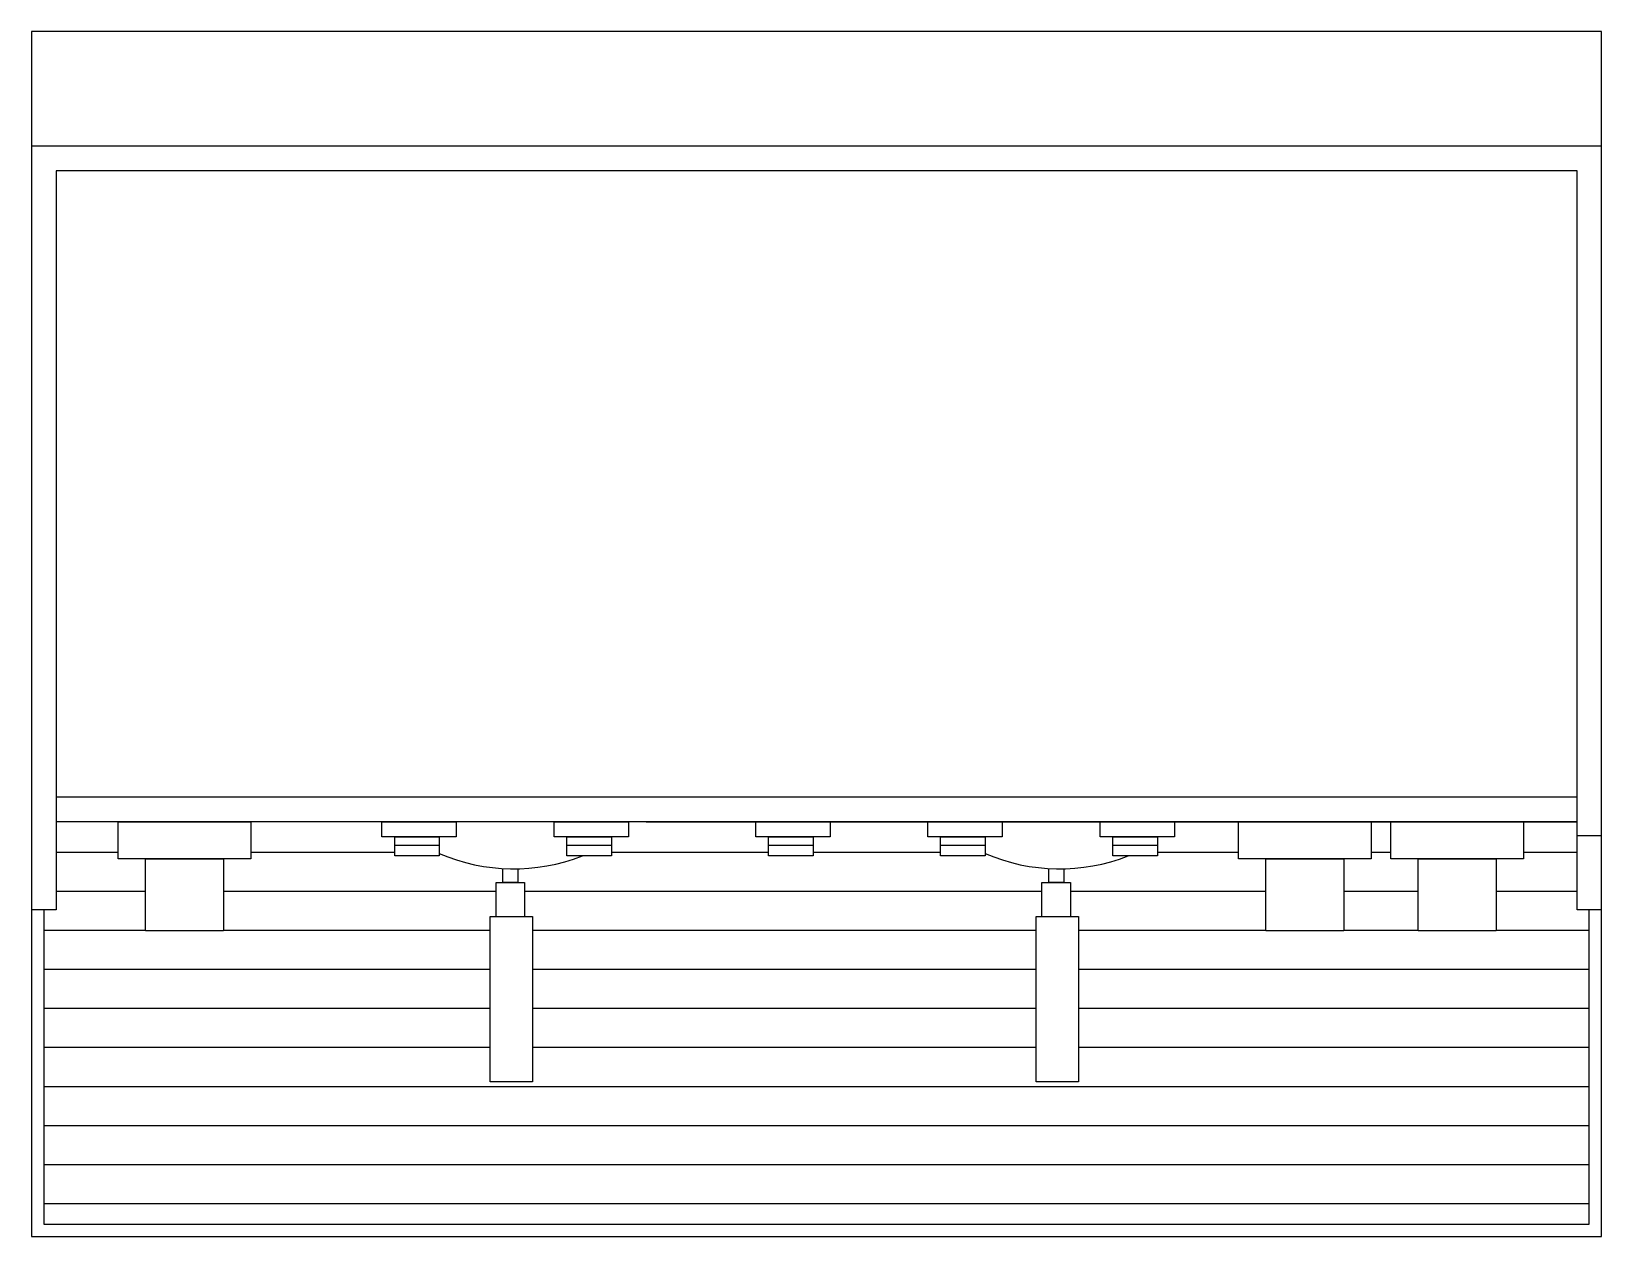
# Model space of a CAD drawing. Header units: millimetres. Extents: x 1423.25 to 1423.888, y 2713.615 to 2714.105.
import ezdxf

# ---------------------------------------------------------------- set-up
doc = ezdxf.new("R2010")
doc.units = ezdxf.units.MM
doc.header["$LTSCALE"] = 10
doc.layers.add('Equipam_diversos', color=1, linetype='Continuous')

msp = doc.modelspace()

# ---------------------------------------------------------------- hatches: boundary and pattern name
at = {"layer": 'Equipam_diversos'}
h = msp.add_hatch(dxfattribs=at)
h.set_pattern_fill('ANSI31', color=256, scale=0.005, angle=-45, style=0)
h.set_pattern_definition([(360, (-1290.277132, 4137.568243), (5e-18, 0.015875), [])])
h.paths.add_polyline_path([(1423.88336, 2713.61991), (1423.88336, 2713.74771), (1423.87836, 2713.74771), (1423.87836, 2713.78351), (1423.85662, 2713.78351), (1423.85662, 2713.76856), (1423.8455, 2713.76856), (1423.8455, 2713.73919), (1423.81372, 2713.73919), (1423.81372, 2713.76856), (1423.80261, 2713.76856), (1423.80261, 2713.78351), (1423.7947, 2713.78351), (1423.7947, 2713.76856), (1423.78358, 2713.76856), (1423.78358, 2713.73919), (1423.75181, 2713.73919), (1423.75181, 2713.76856), (1423.74069, 2713.76856), (1423.74069, 2713.78351), (1423.71467, 2713.78351), (1423.71467, 2713.77747), (1423.70776, 2713.77747), (1423.70776, 2713.7697), (1423.69592, 2713.7697, -0.08822), (1423.66965, 2713.76444), (1423.66965, 2713.75891), (1423.67238, 2713.75891), (1423.67238, 2713.74502), (1423.67567, 2713.74502), (1423.67567, 2713.67782), (1423.65848, 2713.67782), (1423.65848, 2713.74502), (1423.66084, 2713.74502), (1423.66084, 2713.75891), (1423.66357, 2713.75891), (1423.66357, 2713.76455, -0.087307), (1423.63776, 2713.77065), (1423.63776, 2713.7697), (1423.61963, 2713.7697), (1423.61963, 2713.77747), (1423.61444, 2713.77747), (1423.61444, 2713.78351), (1423.57467, 2713.78351), (1423.57467, 2713.77747), (1423.56776, 2713.77747), (1423.56776, 2713.7697), (1423.54963, 2713.7697), (1423.54963, 2713.77747), (1423.54444, 2713.77747), (1423.54444, 2713.78351), (1423.49996, 2713.78351), (1423.49271, 2713.78351), (1423.49271, 2713.77747), (1423.4858, 2713.77747), (1423.4858, 2713.7697), (1423.47396, 2713.7697, -0.08822), (1423.44769, 2713.76444), (1423.44769, 2713.75891), (1423.45042, 2713.75891), (1423.45042, 2713.74502), (1423.45371, 2713.74502), (1423.45371, 2713.67782), (1423.43652, 2713.67782), (1423.43652, 2713.74502), (1423.43888, 2713.74502), (1423.43888, 2713.75891), (1423.44161, 2713.75891), (1423.44161, 2713.76455, -0.087307), (1423.4158, 2713.77065), (1423.4158, 2713.7697), (1423.39767, 2713.7697), (1423.39767, 2713.77747), (1423.39248, 2713.77747), (1423.39248, 2713.78351), (1423.33922, 2713.78351), (1423.33922, 2713.76856), (1423.3281, 2713.76856), (1423.3281, 2713.73919), (1423.29633, 2713.73919), (1423.29633, 2713.76856), (1423.28521, 2713.76856), (1423.28521, 2713.78351), (1423.25996, 2713.78351), (1423.25996, 2713.74771), (1423.25496, 2713.74771), (1423.25496, 2713.61991)])

# ---------------------------------------------------------------- linework, layer by layer
for p, q in [((1423.24996, 2714.10491), (1423.24996, 2713.61491)), ((1423.88836, 2714.10491), (1423.24996, 2714.10491)), ((1423.88836, 2713.61491), (1423.88836, 2714.10491)), ((1423.88836, 2714.05821), (1423.24996, 2714.05821)), ((1423.25996, 2714.04821), (1423.25996, 2713.74771)), ((1423.87836, 2714.04821), (1423.25996, 2714.04821)), ((1423.87836, 2713.74771), (1423.87836, 2714.04821)), ((1423.87836, 2713.79351), (1423.25996, 2713.79351)), ((1423.87836, 2713.78351), (1423.25996, 2713.78351)), ((1423.49996, 2713.78351), (1423.87836, 2713.78351)), ((1423.39767, 2713.77402), (1423.4158, 2713.77402)), ((1423.46767, 2713.77402), (1423.4858, 2713.77402)), ((1423.54963, 2713.77402), (1423.56776, 2713.77402)), ((1423.61963, 2713.77402), (1423.63776, 2713.77402)), ((1423.68963, 2713.77402), (1423.70776, 2713.77402)), ((1423.88836, 2713.77784), (1423.87836, 2713.77784)), ((1423.25996, 2713.74771), (1423.24996, 2713.74771)), ((1423.25496, 2713.74771), (1423.25496, 2713.61991)), ((1423.88836, 2713.74771), (1423.87836, 2713.74771)), ((1423.88336, 2713.61991), (1423.88336, 2713.74771)), ((1423.25496, 2713.61991), (1423.88336, 2713.61991)), ((1423.24996, 2713.61491), (1423.88836, 2713.61491))]:
    msp.add_line(p, q, dxfattribs=at)
for points in [[(1423.33922, 2713.78351), (1423.33922, 2713.76856), (1423.28521, 2713.76856), (1423.28521, 2713.78351)], [(1423.42271, 2713.78351), (1423.42271, 2713.77747), (1423.39248, 2713.77747), (1423.39248, 2713.78351)], [(1423.49271, 2713.78351), (1423.49271, 2713.77747), (1423.46248, 2713.77747), (1423.46248, 2713.78351)], [(1423.57467, 2713.78351), (1423.57467, 2713.77747), (1423.54444, 2713.77747), (1423.54444, 2713.78351)], [(1423.64467, 2713.78351), (1423.64467, 2713.77747), (1423.61444, 2713.77747), (1423.61444, 2713.78351)], [(1423.71467, 2713.78351), (1423.71467, 2713.77747), (1423.68444, 2713.77747), (1423.68444, 2713.78351)], [(1423.7947, 2713.78351), (1423.7947, 2713.76856), (1423.74069, 2713.76856), (1423.74069, 2713.78351)], [(1423.85662, 2713.78351), (1423.85662, 2713.76856), (1423.80261, 2713.76856), (1423.80261, 2713.78351)], [(1423.4158, 2713.77747), (1423.4158, 2713.7697), (1423.39767, 2713.7697), (1423.39767, 2713.77747)], [(1423.4858, 2713.77747), (1423.4858, 2713.7697), (1423.46767, 2713.7697), (1423.46767, 2713.77747)], [(1423.56776, 2713.77747), (1423.56776, 2713.7697), (1423.54963, 2713.7697), (1423.54963, 2713.77747)], [(1423.63776, 2713.77747), (1423.63776, 2713.7697), (1423.61963, 2713.7697), (1423.61963, 2713.77747)], [(1423.70776, 2713.77747), (1423.70776, 2713.7697), (1423.68963, 2713.7697), (1423.68963, 2713.77747)], [(1423.3281, 2713.76856), (1423.3281, 2713.73919), (1423.29633, 2713.73919), (1423.29633, 2713.76856)], [(1423.78358, 2713.76856), (1423.78358, 2713.73919), (1423.75181, 2713.73919), (1423.75181, 2713.76856)], [(1423.8455, 2713.76856), (1423.8455, 2713.73919), (1423.81372, 2713.73919), (1423.81372, 2713.76856)], [(1423.45042, 2713.75891), (1423.45042, 2713.74495), (1423.43888, 2713.74495), (1423.43888, 2713.75891)], [(1423.67238, 2713.75891), (1423.67238, 2713.74495), (1423.66084, 2713.74495), (1423.66084, 2713.75891)], [(1423.45371, 2713.74502), (1423.45371, 2713.67782), (1423.43652, 2713.67782), (1423.43652, 2713.74502)], [(1423.67567, 2713.74502), (1423.67567, 2713.67782), (1423.65848, 2713.67782), (1423.65848, 2713.74502)]]:
    msp.add_lwpolyline(points, close=True, dxfattribs=at)
for points in [[(1423.44769, 2713.76444), (1423.44769, 2713.75891), (1423.44161, 2713.75891), (1423.44161, 2713.76455)], [(1423.66965, 2713.76444), (1423.66965, 2713.75891), (1423.66357, 2713.75891), (1423.66357, 2713.76455)]]:
    msp.add_lwpolyline(points, dxfattribs=at)
for centre in [(1423.44604, 2713.84094), (1423.668, 2713.84094)]:
    msp.add_arc(centre, 0.07651, 246.72624, 291.40151, dxfattribs=at)

doc.saveas('drawing.dxf')
